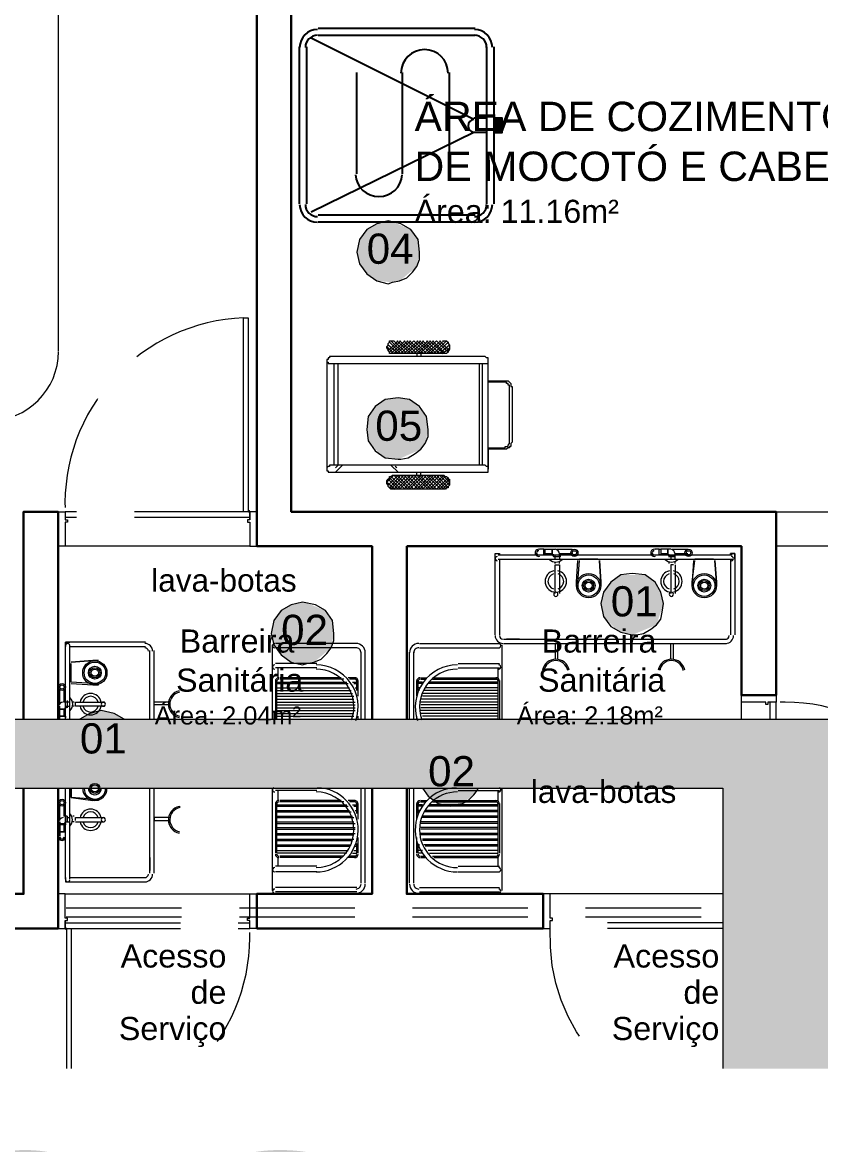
# Model space of a CAD drawing. Header units: metres. Extents: x 147 to 427, y -16 to 162.
# Drawn here: x 333.667 to 337.124, y 98.234 to 103.093 of the extents above; entities that cross this region are included whole.
import ezdxf

# ---------------------------------------------------------------- set-up
doc = ezdxf.new("R2010")
doc.units = ezdxf.units.M
doc.linetypes.add('IMPORT-Dashed _3_', pattern=[0.75, 0.5, -0.25])
doc.layers.add('1053_ARQ_BASE_MATADOURO_dwg', color=7, linetype='Continuous', lineweight=5, true_color=0x767676)
for name, color, linetype, lineweight in [('A-DETL', 7, 'Continuous', 5), ('A-DETL-GENF', 7, 'Continuous', 5), ('A-ESQ-PORTAS', 7, 'Continuous', 20), ('A-PAREDE', 7, 'Continuous', 30), ('A-PISO', 7, 'Continuous', 5), ('A-PROJEÇÃO', 7, 'IMPORT-Dashed _3_', 15), ('A-TEXTO1', 7, 'Continuous', 5), ('A_PROJEÇÃO', 7, 'IMPORT-Dashed _3_', 5), ('G-ANNO-TEXT', 7, 'Continuous', 5), ('PDF_Equip', 7, 'Continuous', 5), ('PDF_EQUIPAMENTOS', 7, 'Continuous', 5), ('PDF_EquipInox', 7, 'Continuous', 5), ('PDF_Text', 7, 'Continuous', 5)]:
    doc.layers.add(name, color=color, linetype=linetype, lineweight=lineweight)
doc.styles.add('Arial', font='arial.ttf', dxfattribs={"height": 0.1})
doc.styles.add('Arial_1', font='arial.ttf', dxfattribs={"height": 0.1308})
doc.styles.add('Arial_11', font='arial.ttf', dxfattribs={"height": 0.078431})
doc.styles.add('Arial_16', font='arial.ttf', dxfattribs={"height": 0.097772})
doc.styles.add('Arial_2', font='arial.ttf', dxfattribs={"height": 0.1275})
doc.styles.add('Arial_3', font='arial.ttf', dxfattribs={"height": 0.1})
doc.styles.add('Century Gothic_B_2', font='GOTHICB.TTF', dxfattribs={"height": 1.5})

# ---------------------------------------------------------------- blocks, each defined once
blk = doc.blocks.new('1053_ARQ_BASE_MATADOURO_dwg_p1-4039614-TÉRREO 1_20 - Dependente 1')
at = {"layer": 'A-ESQ-PORTAS', "color": 253, "true_color": 0xaaaaaa, "flags": 128}
for points in [[(171.8782, 297.3746), (171.8782, 297.3446), (171.9133, 297.3446), (171.8782, 297.3446)], [(171.9133, 297.3446), (171.9133, 297.3346), (171.9233, 297.3346), (171.9233, 297.3446), (172.0282, 297.3446), (172.0282, 297.3746)], [(171.8782, 296.5146), (171.8782, 296.5446), (171.9133, 296.5446), (171.9133, 296.5546), (171.9233, 296.5546), (171.9233, 296.5446), (172.0282, 296.5446), (172.0282, 296.5146)]]:
    blk.add_lwpolyline(points, dxfattribs=at)
blk.add_lwpolyline([(171.0382, 297.3377), (171.8782, 297.3377), (171.8782, 297.3177), (171.0382, 297.3177)], close=True, dxfattribs=at)
at = {"layer": 'A-ESQ-PORTAS', "color": 253, "true_color": 0xaaaaaa}
for start, end in [(0, 180), (180, 0)]:
    blk.add_arc((171.8769, 297.3414), 0.003, start, end, dxfattribs=at)
at = {"layer": 'A-PISO', "color": 253, "true_color": 0xaaaaaa}
blk.add_line((172.0282, 297.3446), (172.0282, 296.5446), dxfattribs=at)
at = {"layer": 'A-PROJEÇÃO', "color": 253, "true_color": 0xaaaaaa}
for p, q in [((171.8782, 297.3446), (171.8782, 296.5446)), ((171.9032, 297.3446), (171.9032, 296.5446))]:
    blk.add_line(p, q, dxfattribs=at)
blk.add_arc((171.8447, 297.351), 0.807, 182.3587, 272.3818, dxfattribs=at)
blk = doc.blocks.new('1053_ARQ_BASE_MATADOURO_dwg_p1-V135-TÉRREO 1_20 - Dependente 1')
at = {"layer": 'A-ESQ-PORTAS', "color": 253, "true_color": 0xaaaaaa}
blk.add_line((171.0382, 297.3377), (171.6409, 297.3377), dxfattribs=at)
at = {"layer": 'A-ESQ-PORTAS', "color": 253, "true_color": 0xaaaaaa, "flags": 128}
for points in [[(171.6409, 297.3177), (171.0382, 297.3177), (171.0382, 297.3377)], [(171.8782, 296.5146), (171.8782, 296.5446), (171.9133, 296.5446), (171.9133, 296.5546), (171.9233, 296.5546), (171.9233, 296.5446), (172.0282, 296.5446), (172.0282, 296.5146)]]:
    blk.add_lwpolyline(points, dxfattribs=at)
at = {"layer": 'A-PISO', "color": 253, "true_color": 0xaaaaaa}
blk.add_line((172.0282, 296.6196), (172.0282, 296.5446), dxfattribs=at)
at = {"layer": 'A-PROJEÇÃO', "color": 253, "true_color": 0xaaaaaa}
for p, q in [((171.8782, 296.6196), (171.8782, 296.5446)), ((171.9032, 296.6196), (171.9032, 296.5446))]:
    blk.add_line(p, q, dxfattribs=at)
blk.add_arc((171.8447, 297.351), 0.807, 182.3587, 272.3818, dxfattribs=at)
blk = doc.blocks.new('1053_ARQ_BASE_MATADOURO_dwg_p1-V136-TÉRREO 1_20 - Dependente 1')
at = {"layer": 'A-ESQ-PORTAS', "color": 253, "true_color": 0xaaaaaa, "flags": 128}
blk.add_lwpolyline([(171.8782, 296.5146), (171.8782, 296.5446), (171.9133, 296.5446), (171.9133, 296.5546), (171.9233, 296.5546), (171.9233, 296.5446), (172.0282, 296.5446), (172.0282, 296.5146)], dxfattribs=at)
at = {"layer": 'A-PISO', "color": 253, "true_color": 0xaaaaaa}
blk.add_line((172.0282, 297.2922), (172.0282, 296.5446), dxfattribs=at)
at = {"layer": 'A-PROJEÇÃO', "color": 253, "true_color": 0xaaaaaa}
for p, q in [((171.8782, 297.2922), (171.8782, 296.5446)), ((171.9032, 297.2922), (171.9032, 296.5446))]:
    blk.add_line(p, q, dxfattribs=at)
blk.add_arc((171.8447, 297.351), 0.807, 184.2344, 272.3818, dxfattribs=at)
blk = doc.blocks.new('1053_ARQ_BASE_MATADOURO_dwg_arq geral tgov-4039641-TÉRREO 1_20 - Dependente 1')
at = {"layer": 'A-PAREDE', "color": 253, "true_color": 0xaaaaaa}
blk.add_line((36.7296, 16.8882), (36.7296, 17.6382), dxfattribs=at)
at = {"layer": 'A-PAREDE', "color": 253, "true_color": 0xaaaaaa, "flags": 128}
for points in [[(36.7296, 17.6382), (38.1796, 17.6382), (38.1796, 16.9932), (38.3296, 16.9932), (38.3296, 17.7882), (36.7296, 17.7882), (36.2296, 17.7882), (36.2296, 21.3882), (36.3296, 21.3882), (36.3296, 21.5382), (36.0796, 21.5382), (36.0796, 17.6382)], [(35.0696, 16.8882), (35.0696, 17.7882), (35.2196, 17.7882), (35.2196, 16.8882)], [(36.5796, 16.8882), (36.5796, 17.6382), (36.0796, 17.6382)], [(34.5046, 16.1332), (35.0696, 16.1332), (35.0696, 16.5909)], [(35.2196, 16.5909), (35.2196, 15.9832), (34.5046, 15.9832)], [(36.0796, 15.9832), (37.3211, 15.9832), (37.3211, 16.1332), (36.7296, 16.1332), (36.7296, 16.5909)], [(36.0796, 15.9832), (36.0796, 16.1332), (36.5796, 16.1332), (36.5796, 16.5909)]]:
    blk.add_lwpolyline(points, dxfattribs=at)
at = {"layer": 'A_PROJEÇÃO', "color": 253, "true_color": 0xaaaaaa}
for p, q in [((38.3296, 17.7882), (39.3296, 17.7882)), ((39.3296, 17.6382), (38.3296, 17.6382)), ((34.5046, 16.0732), (38.0987, 16.0732)), ((34.5046, 16.0332), (38.0987, 16.0332))]:
    blk.add_line(p, q, dxfattribs=at)
at = {"layer": 'A_PROJEÇÃO', "color": 253, "true_color": 0xaaaaaa, "flags": 128}
blk.add_lwpolyline([(38.0987, 15.2832), (28.6296, 15.2832), (28.6296, 16.5909)], dxfattribs=at)
for name, p, rotation in [('1053_ARQ_BASE_MATADOURO_dwg_p1-4039614-TÉRREO 1_20 - Dependente 1', (-261.295, 189.6664), 269.9999999999996), ('1053_ARQ_BASE_MATADOURO_dwg_p1-V135-TÉRREO 1_20 - Dependente 1', (210.2078, 313.5078), 180), ('1053_ARQ_BASE_MATADOURO_dwg_p1-4039614-TÉRREO 1_20 - Dependente 1', (332.5942, -155.895), 89.99999999999962)]:
    blk.add_blockref(name, p, dxfattribs=dict(rotation=rotation))
at = {"extrusion": (0, 0, -1), "zscale": -1, "rotation": 90.00000000000038}
blk.add_blockref('1053_ARQ_BASE_MATADOURO_dwg_p1-V136-TÉRREO 1_20 - Dependente 1', (259.1935, -155.895), dxfattribs=at)
at = {"layer": 'A-TEXTO1', "line_spacing_factor": 0.941778}
for s, insert, char_height, width, attachment_point, style in [('ÁREA DE COZIMENTO', (36.7634, 19.5636), 0.1275, 2.266488, 1, 'Arial_2'), ('DE MOCOTÓ E CABEÇAS', (36.7634, 19.3476), 0.1275, 2.586481, 1, 'Arial_2'), ('Área: 11.16m²', (36.7634, 19.139), 0.1, 1.057761, 1, 'Arial_3'), ('Barreira', (35.7462, 17.2781), 0.1, 0.592542, 1, 'Arial'), ('Barreira', (37.3143, 17.2781), 0.1, 0.592542, 1, 'Arial'), ('Sanitária', (35.7303, 17.1087), 0.1, 0.658652, 1, 'Arial'), ('Sanitária', (37.2984, 17.1087), 0.1, 0.658652, 1, 'Arial'), ('Área: 2.04m²', (35.6379, 16.9451), 0.078431, 0.756639, 1, 'Arial_11'), ('Área: 2.18m²', (37.206, 16.9451), 0.078431, 0.756639, 1, 'Arial_11'), ('Acesso\\Pde\\PServiço', (35.9483, 15.9141), 0.1, 0.557038, 3, 'Arial'), ('Acesso\\Pde\\PServiço', (38.0836, 15.9141), 0.1, 0.557038, 3, 'Arial')]:
    blk.add_mtext(s, dxfattribs=dict(at, insert=insert, char_height=char_height, width=width, attachment_point=attachment_point, style=style))
blk = doc.blocks.new('1053_ARQ_BASE_MATADOURO_dwg_ARQ GALPAO TGOV-4039645-TÉRREO 1_20 - Dependente 1')
at = {"layer": 'PDF_Text', "true_color": 0xe2e2e2}
h = blk.add_hatch(color=254, dxfattribs=at)
h.paths.add_polyline_path([(-5.3725, 8.1591), (-5.2736, 8.2024), (-5.255, 8.2271), (-5.2427, 8.2889), (-5.2489, 8.3446), (-5.2983, 8.4011), (-5.323, 8.4188), (-5.3725, 8.425), (-5.4281, 8.4188), (-5.4714, 8.3879), (-5.5023, 8.3446), (-5.5023, 8.2395), (-5.4541, 8.1838), (-5.4281, 8.1653)])
h.paths.add_polyline_path([(-5.3972, 8.9257), (-5.3601, 8.936), (-5.2921, 8.9937), (-5.2798, 9.0556), (-5.2897, 9.1165), (-5.3169, 9.1545), (-5.3972, 9.1875), (-5.4158, 9.1916), (-5.4652, 9.1792), (-5.5085, 9.1545), (-5.5394, 9.1112), (-5.5518, 9.0556), (-5.5394, 9.0061), (-5.5085, 8.9628), (-5.4652, 8.9319)])
h.paths.add_polyline_path([(-3.3076, 9.9026), (-3.2334, 9.9273), (-3.1778, 10.0077), (-3.1778, 10.0633), (-3.1901, 10.0967), (-3.2148, 10.1313), (-3.2581, 10.1622), (-3.3076, 10.1746), (-3.3632, 10.1622), (-3.4065, 10.1313), (-3.4374, 10.088), (-3.4436, 10.0386), (-3.4374, 9.9829), (-3.4065, 9.9458), (-3.3632, 9.9149)])
h.paths.add_polyline_path([(-5.3107, 10.3662), (-5.2056, 10.4095), (-5.187, 10.4342), (-5.1747, 10.4961), (-5.187, 10.5517), (-5.2118, 10.595), (-5.255, 10.6259), (-5.3601, 10.6259), (-5.4034, 10.595), (-5.4343, 10.5517), (-5.4467, 10.4961), (-5.4343, 10.4466), (-5.3818, 10.391), (-5.3601, 10.3786)])
h.paths.add_polyline_path([(-3.6229, 11.0834), (-3.5734, 11.0958), (-3.4992, 11.1576), (-3.4869, 11.2194), (-3.4931, 11.2689), (-3.524, 11.3121), (-3.5734, 11.3444), (-3.646, 11.3496), (-3.6723, 11.343), (-3.7156, 11.3121), (-3.7465, 11.2689), (-3.7589, 11.2194), (-3.7465, 11.1699), (-3.7156, 11.1267), (-3.646, 11.0892)])
h.paths.add_polyline_path([(-5.0943, 11.0834), (-5.0448, 11.0958), (-4.9954, 11.1328), (-4.9583, 11.2194), (-4.9706, 11.2689), (-5.0016, 11.3121), (-5.0448, 11.343), (-5.0943, 11.3554), (-5.1499, 11.343), (-5.1932, 11.3121), (-5.2179, 11.2689), (-5.2303, 11.2194), (-5.1967, 11.1328), (-5.1932, 11.1267), (-5.1499, 11.0958)])
h = blk.add_hatch(color=254, dxfattribs=at)
h.paths.add_polyline_path([(-5.1314, 6.663), (-5.0943, 6.6692), (-5.0448, 6.7062), (-5.0289, 6.735), (-5.2676, 6.735), (-5.2427, 6.7001), (-5.1994, 6.6692)])
h.paths.add_polyline_path([(-6.7366, 7.0323), (-6.5595, 7.0339), (-6.6028, 7.0586), (-6.6584, 7.071), (-6.7079, 7.0586), (-6.7512, 7.0323)])
h.paths.add_polyline_path([(-5.7682, 7.275), (-5.7311, 7.2853), (-5.6631, 7.343), (-5.6507, 7.4049), (-5.6569, 7.4605), (-5.6878, 7.5038), (-5.7682, 7.5368), (-5.7867, 7.5409), (-5.8362, 7.5285), (-5.8795, 7.5038), (-5.9104, 7.4605), (-5.9227, 7.4049), (-5.9104, 7.3554), (-5.8795, 7.3121), (-5.8362, 7.2812)])
h.paths.add_polyline_path([(-4.3586, 7.3987), (-4.2535, 7.442), (-4.2226, 7.5347), (-4.2349, 7.5842), (-4.2597, 7.6274), (-4.303, 7.6583), (-4.4081, 7.6583), (-4.4513, 7.6274), (-4.4822, 7.5842), (-4.4946, 7.5347), (-4.4822, 7.479), (-4.4297, 7.4234), (-4.4081, 7.411)])
at = {"layer": 'PDF_Equip', "color": 253, "lineweight": 9, "true_color": 0xaaaaaa}
for p, q in [((-5.4158, 8.629), (-5.3725, 8.6723)), ((-5.3725, 8.6166), (-5.4158, 8.6537)), ((-5.4096, 8.6228), (-5.3601, 8.6723)), ((-5.4034, 8.6166), (-5.3416, 8.6723)), ((-5.3787, 8.6166), (-5.3169, 8.6723)), ((-5.2303, 8.6166), (-5.2921, 8.6723)), ((-5.2921, 8.6166), (-5.2303, 8.6723)), ((-5.2798, 8.6166), (-5.2179, 8.6723)), ((-5.1747, 8.6166), (-5.2365, 8.6723)), ((-5.2365, 8.6166), (-5.1747, 8.6723)), ((-5.1685, 8.6166), (-5.2241, 8.6723)), ((-5.1499, 8.629), (-5.1932, 8.6723)), ((-5.1809, 8.6166), (-5.1499, 8.6413)), ((-5.6816, 8.5919), (-5.6816, 8.1158)), ((-5.6507, 8.5733), (-5.6507, 8.1344)), ((-5.0201, 8.1344), (-5.0201, 8.5733)), ((-5.0077, 8.1344), (-5.0077, 8.5733)), ((-5.3787, 8.122), (-5.3849, 8.1282)), ((-5.3725, 8.0911), (-5.4158, 8.0478)), ((-5.4158, 8.0726), (-5.3725, 8.0293)), ((-5.4096, 8.0787), (-5.3601, 8.0293)), ((-5.4034, 8.0849), (-5.3416, 8.0293)), ((-5.3787, 8.0911), (-5.3169, 8.0293)), ((-5.2303, 8.0911), (-5.2921, 8.0293)), ((-5.2921, 8.0911), (-5.2303, 8.0293)), ((-5.2798, 8.0911), (-5.2179, 8.0293)), ((-5.1747, 8.0911), (-5.2365, 8.0293)), ((-5.2365, 8.0911), (-5.1747, 8.0293)), ((-5.1685, 8.0849), (-5.2241, 8.0293)), ((-5.1499, 8.0726), (-5.1932, 8.0293)), ((-5.4158, 8.0416), (-5.4034, 8.0355)), ((-5.1561, 8.0416), (-5.1623, 8.0355))]:
    blk.add_line(p, q, dxfattribs=at)
at = {"layer": 'PDF_Equip', "color": 253, "lineweight": 9, "true_color": 0xaaaaaa, "flags": 128}
for points in [[(-5.1809, 8.6723), (-5.1747, 8.6723), (-5.1685, 8.6723), (-5.1623, 8.6723), (-5.1561, 8.6661), (-5.1561, 8.6599), (-5.1499, 8.6537), (-5.1499, 8.6475), (-5.1499, 8.6413), (-5.1499, 8.6352), (-5.1561, 8.629), (-5.1561, 8.6228), (-5.1623, 8.6166), (-5.1685, 8.6166), (-5.1747, 8.6166), (-5.1809, 8.6166), (-5.3911, 8.6166), (-5.3972, 8.6166), (-5.4034, 8.6166), (-5.4096, 8.6166), (-5.4096, 8.6228), (-5.4158, 8.629), (-5.4158, 8.6352), (-5.422, 8.6413), (-5.422, 8.6475), (-5.4158, 8.6537), (-5.4158, 8.6599), (-5.4096, 8.6661), (-5.4096, 8.6723), (-5.4034, 8.6723), (-5.3972, 8.6723), (-5.3911, 8.6723), (-5.3354, 8.6166), (-5.2736, 8.6723)], [(-5.3292, 8.6723), (-5.3911, 8.6166), (-5.422, 8.6475)], [(-5.187, 8.6723), (-5.2489, 8.6166), (-5.3045, 8.6723), (-5.3601, 8.6166), (-5.4096, 8.6661)], [(-5.286, 8.6723), (-5.3478, 8.6166), (-5.4034, 8.6723)], [(-5.2612, 8.6723), (-5.3169, 8.6166), (-5.3787, 8.6723)], [(-5.2427, 8.6723), (-5.3045, 8.6166), (-5.3663, 8.6723)], [(-5.3478, 8.6723), (-5.2921, 8.6166), (-5.2921, 8.6042)], [(-5.3354, 8.6723), (-5.2736, 8.6166), (-5.2736, 8.6042)], [(-5.1561, 8.6228), (-5.2056, 8.6723), (-5.2612, 8.6166), (-5.323, 8.6723)], [(-5.1623, 8.6723), (-5.2179, 8.6166), (-5.2798, 8.6723)], [(-5.1561, 8.6661), (-5.2056, 8.6166), (-5.2674, 8.6723)], [(-5.1499, 8.6537), (-5.1932, 8.6166), (-5.2489, 8.6723)], [(-5.6445, 8.122), (-5.6322, 8.1344), (-5.6322, 8.5733)], [(-4.983, 8.4991), (-4.9088, 8.4991), (-4.9026, 8.4991), (-4.8965, 8.4991), (-4.8903, 8.493), (-4.8841, 8.4868), (-4.8841, 8.4806), (-4.8841, 8.4744), (-4.8779, 8.4744), (-4.8779, 8.2333), (-4.8841, 8.2271), (-4.8841, 8.2209), (-4.8841, 8.2148), (-4.8903, 8.2148), (-4.8903, 8.2086), (-4.8965, 8.2086), (-4.9026, 8.2024), (-4.9088, 8.2024), (-4.983, 8.2024), (-4.983, 8.1158), (-4.983, 8.5857)], [(-4.983, 8.2086), (-4.9088, 8.2086), (-4.9088, 8.2148), (-4.9026, 8.2148), (-4.8965, 8.2148), (-4.8965, 8.2209), (-4.8903, 8.2271), (-4.8903, 8.2333), (-4.8903, 8.4744), (-4.8903, 8.4806), (-4.8965, 8.4806), (-4.8965, 8.4868), (-4.9026, 8.4868), (-4.9026, 8.493), (-4.9088, 8.493), (-4.983, 8.493)], [(-5.3725, 8.1035), (-5.4034, 8.1344), (-5.6136, 8.1344), (-5.6445, 8.1035)], [(-5.2736, 8.0293), (-5.3354, 8.0911), (-5.3911, 8.0293), (-5.3972, 8.0293), (-5.4034, 8.0293), (-5.4096, 8.0355), (-5.4158, 8.0416), (-5.4158, 8.0478), (-5.422, 8.054), (-5.422, 8.0602), (-5.422, 8.0664), (-5.4158, 8.0726), (-5.4096, 8.0787), (-5.4096, 8.0849), (-5.4034, 8.0849), (-5.3972, 8.0911), (-5.3911, 8.0911), (-5.1809, 8.0911), (-5.1747, 8.0911), (-5.1685, 8.0849), (-5.1623, 8.0849), (-5.1561, 8.0787), (-5.1561, 8.0726), (-5.1499, 8.0726), (-5.1499, 8.0664), (-5.1499, 8.0602), (-5.1499, 8.054), (-5.1499, 8.0478), (-5.1561, 8.0416), (-5.1561, 8.0355), (-5.1623, 8.0355), (-5.1685, 8.0293), (-5.1747, 8.0293), (-5.1809, 8.0293), (-5.3911, 8.0293)], [(-5.3292, 8.0293), (-5.3911, 8.0911), (-5.422, 8.0602), (-5.3849, 8.0293)], [(-5.187, 8.0293), (-5.2489, 8.0911), (-5.3045, 8.0293), (-5.3601, 8.0911), (-5.4096, 8.0355)], [(-5.286, 8.0293), (-5.3478, 8.0911), (-5.4034, 8.0293)], [(-5.2612, 8.0293), (-5.3169, 8.0911), (-5.3787, 8.0293)], [(-5.2427, 8.0293), (-5.3045, 8.0911), (-5.3663, 8.0293)], [(-5.3478, 8.0293), (-5.2921, 8.0911), (-5.2921, 8.1035)], [(-5.3354, 8.0293), (-5.2736, 8.0911), (-5.2736, 8.1035)], [(-5.1561, 8.0787), (-5.2056, 8.0293), (-5.2612, 8.0911), (-5.323, 8.0293)], [(-5.1623, 8.0293), (-5.2179, 8.0911), (-5.2798, 8.0293)], [(-5.1561, 8.0355), (-5.2056, 8.0911), (-5.2674, 8.0293)], [(-5.1499, 8.0478), (-5.1932, 8.0911), (-5.2489, 8.0293)], [(-5.1809, 8.0911), (-5.1499, 8.0602), (-5.1809, 8.0293)]]:
    blk.add_lwpolyline(points, dxfattribs=at)
for points in [[(-4.9954, 8.6042), (-5.6631, 8.6042), (-5.6693, 8.6042), (-5.6693, 8.5981), (-5.6754, 8.5981), (-5.6754, 8.5919), (-5.6816, 8.5919), (-5.6816, 8.5857), (-5.6816, 8.5795), (-5.6754, 8.5795), (-5.6754, 8.5733), (-5.6693, 8.5733), (-5.6631, 8.5733), (-4.9954, 8.5733), (-4.9892, 8.5733), (-4.983, 8.5733), (-4.983, 8.5795), (-4.983, 8.5857), (-4.983, 8.5919), (-4.983, 8.5981), (-4.9892, 8.5981)], [(-4.9954, 8.1344), (-5.6631, 8.1344), (-5.6693, 8.1344), (-5.6693, 8.1282), (-5.6754, 8.1282), (-5.6816, 8.122), (-5.6816, 8.1158), (-5.6816, 8.1097), (-5.6754, 8.1097), (-5.6754, 8.1035), (-5.6693, 8.1035), (-5.6631, 8.1035), (-4.9954, 8.1035), (-4.9892, 8.1035), (-4.983, 8.1035), (-4.983, 8.1097), (-4.983, 8.1158), (-4.983, 8.122), (-4.983, 8.1282), (-4.9892, 8.1282)]]:
    blk.add_lwpolyline(points, close=True, dxfattribs=at)
at = {"layer": 'PDF_EQUIPAMENTOS', "color": 253, "true_color": 0xaaaaaa}
blk.add_line((-6.8439, 8.629), (-6.8439, 13.6429), dxfattribs=at)
at = {"layer": 'PDF_EQUIPAMENTOS', "color": 253, "lineweight": 25, "true_color": 0xaaaaaa}
for p, q in [((-5.7187, 10.0262), (-5.0387, 10.0262)), ((-5.0448, 9.6305), (-5.7496, 9.9829)), ((-5.7187, 9.9953), (-5.0387, 9.9953)), ((-5.7991, 9.2658), (-5.7991, 9.9458)), ((-5.7682, 9.2658), (-5.7682, 9.9458)), ((-4.9892, 9.9458), (-4.9892, 9.2658)), ((-4.9583, 9.9458), (-4.9583, 9.2658)), ((-5.5518, 9.3956), (-5.5518, 9.8345)), ((-5.354, 9.3956), (-5.354, 9.8345)), ((-5.1499, 9.3956), (-5.1499, 9.8345)), ((-4.9892, 9.6367), (-5.0448, 9.6367)), ((-4.9521, 9.5749), (-4.9521, 9.6367)), ((-4.9397, 9.5749), (-4.9397, 9.6367)), ((-4.9336, 9.5749), (-4.9336, 9.6367)), ((-4.9274, 9.5749), (-4.9274, 9.6367)), ((-5.0387, 9.2163), (-5.7187, 9.2163)), ((-5.0387, 9.1854), (-5.7187, 9.1854))]:
    blk.add_line(p, q, dxfattribs=at)
at = {"layer": 'PDF_EQUIPAMENTOS', "color": 253, "lineweight": 25, "true_color": 0xaaaaaa, "flags": 128}
for points in [[(-4.9583, 9.5749), (-4.9212, 9.5749), (-4.9212, 9.6367), (-4.9583, 9.6367)], [(-4.9892, 9.5749), (-5.0448, 9.5749), (-5.7496, 9.2287)]]:
    blk.add_lwpolyline(points, dxfattribs=at)
blk.add_lwpolyline([(-4.9459, 9.6367), (-4.9459, 9.5749)], close=True, dxfattribs=at)
at = {"layer": 'PDF_EQUIPAMENTOS', "color": 253, "lineweight": 25, "true_color": 0xaaaaaa}
for centre, radius, start, end in [((-5.7218, 9.9427), 0.0773, 90, 180), ((-5.0417, 9.9427), 0.0773, 360, 90), ((-5.7218, 9.9427), 0.0526, 90, 180), ((-5.0417, 9.9427), 0.0526, 0, 90), ((-5.2581, 9.8315), 0.102, 360, 180), ((-5.0412, 9.6028), 0.028, 97.4088, 260.5449), ((-5.456, 9.3987), 0.102, 184.4, 355.6), ((-5.7218, 9.2627), 0.0773, 180, 270), ((-5.7218, 9.2627), 0.0526, 180, 270), ((-5.0417, 9.2627), 0.0526, 270, 360), ((-5.0417, 9.2627), 0.0773, 270, 0)]:
    blk.add_arc(centre, radius, start, end, dxfattribs=at)
at = {"layer": 'PDF_EQUIPAMENTOS', "color": 253, "true_color": 0xaaaaaa}
blk.add_arc((-7.1438, 8.6259), 0.2998, 270, 360, dxfattribs=at)
at = {"layer": 'PDF_EquipInox', "color": 253, "true_color": 0xaaaaaa}
for p, q in [((-4.9397, 7.7449), (-3.9258, 7.7449)), ((-4.9397, 7.7263), (-3.9258, 7.7263)), ((-4.9336, 7.7263), (-4.9336, 7.3987)), ((-4.7357, 7.7511), (-4.7048, 7.7511)), ((-4.711, 7.7263), (-4.6553, 7.7263)), ((-4.6986, 7.7449), (-4.7048, 7.7449)), ((-4.6924, 7.7387), (-4.6924, 7.7449)), ((-4.6863, 7.7696), (-4.6183, 7.7696)), ((-4.6677, 7.7387), (-4.6739, 7.7387)), ((-4.2597, 7.7449), (-4.2411, 7.7449)), ((-4.2349, 7.7511), (-4.204, 7.7511)), ((-4.1917, 7.7387), (-4.1917, 7.7263)), ((-4.1855, 7.7696), (-4.1175, 7.7696)), ((-4.0062, 7.7263), (-4.0866, 7.7263)), ((-3.932, 7.7263), (-3.932, 7.3987)), ((-4.6924, 7.7078), (-4.6924, 7.714)), ((-4.6739, 7.7078), (-4.6739, 7.714)), ((-4.5997, 7.6274), (-4.5935, 7.7202)), ((-4.5935, 7.6274), (-4.5873, 7.7202)), ((-4.1978, 7.7078), (-4.1978, 7.714)), ((-4.1731, 7.7078), (-4.1731, 7.714)), ((-4.1731, 7.7016), (-4.1731, 7.578)), ((-6.813, 7.0323), (-6.813, 7.3554)), ((-6.7945, 7.0323), (-6.7945, 7.3554)), ((-6.7945, 7.3492), (-6.4668, 7.3492)), ((-5.9166, 7.0323), (-5.9166, 7.3554)), ((-5.5518, 7.3616), (-5.9042, 7.3616)), ((-5.5518, 7.343), (-5.9042, 7.343)), ((-5.2798, 7.3616), (-4.9336, 7.3616)), ((-5.2798, 7.343), (-4.9336, 7.343)), ((-4.9212, 7.0323), (-4.9212, 7.3554)), ((-4.915, 7.3801), (-3.9506, 7.3801)), ((-4.915, 7.3616), (-3.9506, 7.3616)), ((-4.847, 7.3801), (-4.9026, 7.3801)), ((-4.1917, 7.2936), (-4.1917, 7.3616)), ((-4.1793, 7.2936), (-4.1793, 7.3616)), ((-4.0186, 7.3801), (-3.9629, 7.3801)), ((-6.4482, 7.0323), (-6.4482, 7.3307)), ((-6.4482, 7.2627), (-6.4482, 7.3183)), ((-6.4297, 7.0323), (-6.4297, 7.3307)), ((-5.5332, 7.0323), (-5.5332, 7.3245)), ((-5.5147, 7.0323), (-5.5147, 7.3245)), ((-5.323, 7.0323), (-5.323, 7.3245)), ((-5.3045, 7.0323), (-5.3045, 7.3245)), ((-6.7945, 7.2688), (-6.7883, 7.2688)), ((-5.9166, 7.0323), (-5.9166, 7.2627)), ((-5.7249, 7.275), (-5.9042, 7.275)), ((-5.7249, 7.2565), (-5.9042, 7.2565)), ((-5.8918, 7.2132), (-5.8918, 7.2565)), ((-5.1128, 7.275), (-4.9336, 7.275)), ((-5.1128, 7.2565), (-4.9336, 7.2565)), ((-4.9397, 7.2132), (-4.9397, 7.2565)), ((-4.9212, 7.0323), (-4.9212, 7.2627)), ((-4.2411, 7.2503), (-4.2349, 7.2503)), ((-6.7945, 7.207), (-6.7883, 7.207)), ((-5.9042, 7.2008), (-5.9042, 7.0323)), ((-5.898, 7.0323), (-5.898, 7.2008)), ((-5.898, 7.1947), (-5.5951, 7.1947)), ((-5.6198, 7.2132), (-5.8856, 7.2132)), ((-5.6074, 7.207), (-5.8856, 7.207)), ((-5.558, 7.2132), (-5.5889, 7.2132)), ((-5.558, 7.207), (-5.5827, 7.207)), ((-5.5703, 7.1947), (-5.5518, 7.1947)), ((-5.5518, 7.1576), (-5.5518, 7.2008)), ((-5.5456, 7.1328), (-5.5456, 7.2008)), ((-5.2921, 7.1328), (-5.2921, 7.2008)), ((-5.2674, 7.1947), (-5.286, 7.1947)), ((-5.2736, 7.2132), (-5.2489, 7.2132)), ((-5.2736, 7.207), (-5.255, 7.207)), ((-4.9397, 7.1947), (-5.2365, 7.1947)), ((-5.2241, 7.207), (-4.9459, 7.207)), ((-5.2179, 7.2132), (-4.9459, 7.2132)), ((-4.9397, 7.0323), (-4.9397, 7.2008)), ((-4.9336, 7.2008), (-4.9336, 7.0323)), ((-6.8377, 7.0957), (-6.8377, 7.1637)), ((-6.6955, 7.1823), (-6.6955, 7.1885)), ((-5.898, 7.1885), (-5.5889, 7.1885)), ((-5.898, 7.1699), (-5.5827, 7.1699)), ((-5.898, 7.1576), (-5.5765, 7.1576)), ((-5.898, 7.1452), (-5.5703, 7.1452)), ((-5.5642, 7.1885), (-5.5518, 7.1885)), ((-5.558, 7.1699), (-5.5518, 7.1699)), ((-5.2674, 7.1885), (-5.286, 7.1885)), ((-5.2798, 7.1699), (-5.286, 7.1699)), ((-4.9397, 7.1452), (-5.2674, 7.1452)), ((-4.9397, 7.1576), (-5.2612, 7.1576)), ((-4.9397, 7.1699), (-5.255, 7.1699)), ((-4.9397, 7.1885), (-5.2427, 7.1885)), ((-6.8068, 7.1081), (-6.8068, 7.0896)), ((-6.7759, 7.1081), (-6.7821, 7.1081)), ((-6.3617, 7.1081), (-6.4297, 7.1081)), ((-6.3617, 7.0957), (-6.4297, 7.0957)), ((-5.898, 7.1328), (-5.5642, 7.1328)), ((-5.898, 7.1205), (-5.5642, 7.1205)), ((-5.898, 7.1081), (-5.558, 7.1081)), ((-5.898, 7.0957), (-5.558, 7.0957)), ((-4.9397, 7.1205), (-5.2736, 7.1205)), ((-4.9397, 7.1081), (-5.2736, 7.1081)), ((-4.9397, 7.0957), (-5.2736, 7.0957)), ((-4.9397, 7.1328), (-5.2674, 7.1328)), ((-6.8192, 7.0463), (-6.8192, 7.0772)), ((-6.7759, 7.0896), (-6.7821, 7.0896)), ((-5.898, 7.0834), (-5.558, 7.0834)), ((-5.898, 7.071), (-5.558, 7.071)), ((-5.898, 7.0586), (-5.5642, 7.0586)), ((-5.898, 7.0463), (-5.5642, 7.0463)), ((-5.5456, 7.0323), (-5.5456, 7.0463)), ((-5.2921, 7.0323), (-5.2921, 7.0463)), ((-4.9397, 7.0834), (-5.2736, 7.0834)), ((-4.9397, 7.071), (-5.2736, 7.071)), ((-4.9397, 7.0586), (-5.2736, 7.0586)), ((-4.9397, 7.0463), (-5.2674, 7.0463)), ((-5.898, 7.0339), (-5.5703, 7.0339)), ((-4.9397, 7.0339), (-5.2674, 7.0339)), ((-6.813, 6.3415), (-6.813, 6.735)), ((-6.7945, 6.735), (-6.7945, 6.6939)), ((-6.7945, 6.3415), (-6.7945, 6.735)), ((-6.7945, 6.7062), (-6.7883, 6.7062)), ((-6.4482, 6.3662), (-6.4482, 6.735)), ((-6.4297, 6.3662), (-6.4297, 6.735)), ((-5.9166, 6.292), (-5.9166, 6.735)), ((-5.9166, 6.3848), (-5.9166, 6.731)), ((-5.7249, 6.7248), (-5.9042, 6.7248)), ((-5.8918, 6.6815), (-5.8918, 6.7248)), ((-5.5332, 6.3229), (-5.5332, 6.735)), ((-5.5147, 6.3229), (-5.5147, 6.735)), ((-5.323, 6.3229), (-5.323, 6.735)), ((-5.3045, 6.3229), (-5.3045, 6.735)), ((-5.1128, 6.7248), (-4.9336, 6.7248)), ((-4.9397, 6.6815), (-4.9397, 6.7248)), ((-4.9212, 6.292), (-4.9212, 6.735)), ((-4.9212, 6.3848), (-4.9212, 6.731)), ((-6.8377, 6.595), (-6.8377, 6.663)), ((-6.6955, 6.6877), (-6.7883, 6.6939)), ((-5.9042, 6.6692), (-5.9042, 6.4528)), ((-5.898, 6.663), (-5.5951, 6.663)), ((-5.6198, 6.6815), (-5.8856, 6.6815)), ((-5.6074, 6.6753), (-5.8856, 6.6753)), ((-5.558, 6.6815), (-5.5889, 6.6815)), ((-5.558, 6.6753), (-5.5827, 6.6753)), ((-5.5703, 6.663), (-5.5518, 6.663)), ((-5.5518, 6.6259), (-5.5518, 6.6692)), ((-5.5456, 6.6011), (-5.5456, 6.6692)), ((-5.2921, 6.6011), (-5.2921, 6.6692)), ((-5.286, 6.6259), (-5.286, 6.6692)), ((-5.2674, 6.663), (-5.286, 6.663)), ((-5.2736, 6.6815), (-5.2489, 6.6815)), ((-5.2736, 6.6753), (-5.255, 6.6753)), ((-4.9397, 6.663), (-5.2365, 6.663)), ((-5.2241, 6.6753), (-4.9459, 6.6753)), ((-5.2179, 6.6815), (-4.9459, 6.6815)), ((-4.9336, 6.6692), (-4.9336, 6.4528)), ((-6.7945, 6.5702), (-6.7945, 6.6259)), ((-6.7759, 6.6135), (-6.7821, 6.6135)), ((-6.3184, 6.6506), (-6.3184, 6.6568)), ((-5.898, 6.6568), (-5.5889, 6.6568)), ((-5.898, 6.6382), (-5.5827, 6.6382)), ((-5.898, 6.6321), (-5.5765, 6.6321)), ((-5.898, 6.6135), (-5.5703, 6.6135)), ((-5.5642, 6.6568), (-5.5518, 6.6568)), ((-5.558, 6.6382), (-5.5518, 6.6382)), ((-5.2674, 6.6568), (-5.286, 6.6568)), ((-5.2798, 6.6382), (-5.286, 6.6382)), ((-5.2798, 6.6321), (-5.286, 6.6321)), ((-4.9397, 6.6135), (-5.2674, 6.6135)), ((-4.9397, 6.6321), (-5.2612, 6.6321)), ((-4.9397, 6.6382), (-5.255, 6.6382)), ((-4.9397, 6.6568), (-5.2427, 6.6568)), ((-6.8377, 6.5826), (-6.8377, 6.5764)), ((-6.8192, 6.5455), (-6.8192, 6.5764)), ((-6.8068, 6.6073), (-6.7945, 6.6073)), ((-6.7759, 6.5888), (-6.7821, 6.5888)), ((-6.7697, 6.5888), (-6.6461, 6.5888)), ((-5.898, 6.6073), (-5.5642, 6.6073)), ((-5.898, 6.5888), (-5.5642, 6.5888)), ((-5.898, 6.5826), (-5.558, 6.5826)), ((-5.898, 6.5641), (-5.558, 6.5641)), ((-4.9397, 6.5888), (-5.2736, 6.5888)), ((-4.9397, 6.5826), (-5.2736, 6.5826)), ((-4.9397, 6.5641), (-5.2736, 6.5641)), ((-4.9397, 6.6073), (-5.2674, 6.6073)), ((-5.898, 6.5579), (-5.558, 6.5579)), ((-5.898, 6.5393), (-5.558, 6.5393)), ((-5.898, 6.5331), (-5.5642, 6.5331)), ((-5.898, 6.5146), (-5.5642, 6.5146)), ((-5.5456, 6.4528), (-5.5456, 6.5208)), ((-5.2921, 6.4528), (-5.2921, 6.5208)), ((-4.9397, 6.5579), (-5.2736, 6.5579)), ((-4.9397, 6.5393), (-5.2736, 6.5393)), ((-4.9397, 6.5331), (-5.2736, 6.5331)), ((-4.9397, 6.5146), (-5.2674, 6.5146)), ((-5.898, 6.5084), (-5.5703, 6.5084)), ((-5.898, 6.4899), (-5.5765, 6.4899)), ((-5.898, 6.4837), (-5.5827, 6.4837)), ((-5.898, 6.4651), (-5.5889, 6.4651)), ((-5.5642, 6.4651), (-5.5518, 6.4651)), ((-5.558, 6.4837), (-5.5518, 6.4837)), ((-5.2798, 6.4899), (-5.286, 6.4899)), ((-5.2798, 6.4837), (-5.286, 6.4837)), ((-5.2674, 6.4651), (-5.286, 6.4651)), ((-4.9397, 6.5084), (-5.2674, 6.5084)), ((-4.9397, 6.4899), (-5.2612, 6.4899)), ((-4.9397, 6.4837), (-5.255, 6.4837)), ((-4.9397, 6.4651), (-5.2427, 6.4651)), ((-6.4482, 6.4342), (-6.4482, 6.3786)), ((-5.8918, 6.3971), (-5.8918, 6.4342)), ((-5.6074, 6.4404), (-5.8856, 6.4404)), ((-5.6198, 6.4342), (-5.8856, 6.4342)), ((-5.558, 6.4342), (-5.5889, 6.4342)), ((-5.558, 6.4404), (-5.5827, 6.4404)), ((-5.2736, 6.4404), (-5.255, 6.4404)), ((-5.2736, 6.4342), (-5.2489, 6.4342)), ((-5.2241, 6.4404), (-4.9459, 6.4404)), ((-5.2179, 6.4342), (-4.9459, 6.4342)), ((-4.9397, 6.3971), (-4.9397, 6.4342)), ((-5.7249, 6.3971), (-5.9042, 6.3971)), ((-5.7249, 6.3724), (-5.9042, 6.3724)), ((-5.1128, 6.3971), (-4.9336, 6.3971)), ((-5.1128, 6.3724), (-4.9336, 6.3724)), ((-6.7945, 6.3477), (-6.4668, 6.3477)), ((-5.5518, 6.3044), (-5.9042, 6.3044)), ((-5.5518, 6.2858), (-5.9042, 6.2858)), ((-5.2798, 6.3044), (-4.9336, 6.3044)), ((-5.2798, 6.2858), (-4.9336, 6.2858))]:
    blk.add_line(p, q, dxfattribs=at)
at = {"layer": 'PDF_EquipInox', "color": 253, "true_color": 0xaaaaaa, "flags": 128}
for points in [[(-4.9521, 7.3987), (-4.9521, 7.7511), (-4.9336, 7.7511), (-4.9336, 7.7449)], [(-4.7604, 7.7449), (-4.7419, 7.7449), (-4.7357, 7.7449), (-4.7357, 7.7696), (-4.7048, 7.7696), (-4.7048, 7.7449), (-4.7048, 7.7696), (-4.6924, 7.7696)], [(-4.7419, 7.7696), (-4.7481, 7.7696), (-4.7604, 7.7696)], [(-4.7419, 7.7449), (-4.7419, 7.7696), (-4.7357, 7.7696)], [(-4.6986, 7.7387), (-4.6924, 7.7387), (-4.6739, 7.7387), (-4.6739, 7.7511), (-4.6183, 7.7511)], [(-4.6924, 7.7263), (-4.6924, 7.7387), (-4.6739, 7.7387), (-4.6739, 7.7263)], [(-4.2411, 7.7696), (-4.2473, 7.7696), (-4.2597, 7.7696)], [(-4.1917, 7.7696), (-4.204, 7.7696), (-4.2349, 7.7696), (-4.2349, 7.7449), (-4.2411, 7.7449), (-4.2411, 7.7696), (-4.2349, 7.7696)], [(-4.1978, 7.7387), (-4.1731, 7.7387), (-4.1978, 7.7387), (-4.1978, 7.7449), (-4.204, 7.7449), (-4.204, 7.7696), (-4.204, 7.7449)], [(-4.1731, 7.7263), (-4.1731, 7.7387), (-4.1731, 7.7511), (-4.1175, 7.7511)], [(-3.9135, 7.7263), (-3.9135, 7.7511), (-3.932, 7.7511), (-3.932, 7.7449), (-3.932, 7.7511), (-3.9135, 7.7511), (-3.9135, 7.3987)], [(-4.6924, 7.578), (-4.6924, 7.7016), (-4.6739, 7.7016), (-4.6739, 7.578)], [(-4.1793, 7.7016), (-4.1917, 7.7016), (-4.1917, 7.578)], [(-4.0927, 7.7202), (-4.0989, 7.6274), (-4.0866, 7.7202)], [(-6.4668, 7.3678), (-6.813, 7.3678), (-6.813, 7.3492), (-6.813, 7.3678), (-6.7945, 7.3678)], [(-4.6801, 7.2936), (-4.6801, 7.3616), (-4.6924, 7.3616), (-4.6924, 7.2936)], [(-6.7883, 7.1885), (-6.6955, 7.1823), (-6.6708, 7.1823), (-6.6708, 7.1885), (-6.6955, 7.1885), (-6.7883, 7.1947), (-6.7883, 7.275)], [(-5.2798, 7.1576), (-5.286, 7.1576), (-5.286, 7.2008)], [(-6.7945, 7.1081), (-6.8068, 7.1081), (-6.8192, 7.1081), (-6.8192, 7.1637)], [(-6.8068, 7.1143), (-6.8068, 7.1081), (-6.8068, 7.0896), (-6.8068, 7.0834)], [(-6.6461, 7.0896), (-6.7697, 7.0896), (-6.7697, 7.1081), (-6.6461, 7.1081)], [(-6.8377, 7.0339), (-6.8377, 7.0463), (-6.8377, 7.0772), (-6.8377, 7.0896)], [(-6.813, 7.0772), (-6.8377, 7.0772), (-6.813, 7.0772), (-6.813, 7.0834)], [(-6.813, 7.0463), (-6.8377, 7.0463), (-6.813, 7.0463), (-6.813, 7.0401)], [(-6.813, 7.0896), (-6.8068, 7.0896), (-6.7945, 7.0896)], [(-6.7883, 6.735), (-6.7883, 6.6939), (-6.6955, 6.6815)], [(-6.8068, 6.6135), (-6.8192, 6.6135), (-6.8192, 6.663)], [(-5.5951, 6.4528), (-5.898, 6.4528), (-5.898, 6.6692)], [(-5.2365, 6.4528), (-4.9397, 6.4528), (-4.9397, 6.6692)], [(-6.813, 6.5888), (-6.8068, 6.5888), (-6.8068, 6.6135), (-6.8068, 6.5888), (-6.7945, 6.5888)], [(-6.8377, 6.5888), (-6.8377, 6.5826), (-6.813, 6.5826), (-6.813, 6.5764), (-6.8377, 6.5764), (-6.8377, 6.5455), (-6.813, 6.5455), (-6.8377, 6.5455), (-6.8377, 6.5331), (-6.8377, 6.527)], [(-6.7697, 6.595), (-6.7697, 6.6073), (-6.6461, 6.6073)], [(-6.3617, 6.6073), (-6.4297, 6.6073), (-6.4297, 6.595), (-6.3617, 6.595)], [(-6.813, 6.527), (-6.813, 6.5393), (-6.813, 6.5455)], [(-5.5703, 6.4528), (-5.5518, 6.4528), (-5.5518, 6.496)], [(-5.2674, 6.4528), (-5.286, 6.4528), (-5.286, 6.496)], [(-6.813, 6.3477), (-6.813, 6.3291), (-6.4668, 6.3291)]]:
    blk.add_lwpolyline(points, dxfattribs=at)
for points in [[(-4.5873, 7.7263), (-4.507, 7.7263)], [(-4.5008, 7.7202), (-4.4946, 7.6274)], [(-4, 7.7202), (-3.9938, 7.6274)], [(-4.5935, 7.6089), (-4.5997, 7.6089), (-4.5997, 7.6274), (-4.5935, 7.6274)], [(-4.4946, 7.6089), (-4.4946, 7.6274)], [(-4.0989, 7.6089), (-4.0989, 7.6274)], [(-3.9938, 7.6089), (-3.9938, 7.6274)], [(-6.7883, 7.2812), (-6.6955, 7.2874)], [(-6.6708, 7.2874), (-6.6955, 7.2874)], [(-6.6708, 6.6877), (-6.6708, 6.6815), (-6.6955, 6.6815), (-6.6955, 6.6877)]]:
    blk.add_lwpolyline(points, close=True, dxfattribs=at)
at = {"layer": 'PDF_EquipInox', "color": 253, "true_color": 0xaaaaaa}
for centre, radius in [((-4.609, 7.7542), 0.0155), ((-4.609, 7.7542), 0.00927), ((-4.609, 7.7542), 0.00927), ((-4.609, 7.7542), 0.00927), ((-4.1144, 7.7542), 0.0155), ((-4.1144, 7.7542), 0.00927), ((-4.1144, 7.7542), 0.00927), ((-4.1144, 7.7542), 0.00927), ((-4.5472, 7.612), 0.0526), ((-4.5472, 7.612), 0.0464), ((-4.5472, 7.612), 0.0278), ((-4.5472, 7.612), 0.0216), ((-4.0464, 7.612), 0.0526), ((-4.0464, 7.612), 0.0464), ((-4.0464, 7.612), 0.0278), ((-4.0464, 7.612), 0.0216), ((-4.5472, 7.612), 0.0155), ((-4.0464, 7.612), 0.0155), ((-6.6863, 7.2348), 0.0526), ((-6.6863, 7.2348), 0.0464), ((-6.6863, 7.2348), 0.0278), ((-6.6863, 7.2348), 0.0216), ((-6.6863, 7.2348), 0.0155), ((-6.8285, 7.173), 0.0155), ((-6.8285, 7.173), 0.00927), ((-6.8285, 7.173), 0.00927), ((-6.8285, 7.173), 0.00927), ((-6.6863, 6.7341), 0.0216), ((-6.6863, 6.7341), 0.0155), ((-6.8285, 6.6722), 0.0155), ((-6.8285, 6.6722), 0.00927), ((-6.8285, 6.6722), 0.00927), ((-6.8285, 6.6722), 0.00927)]:
    blk.add_circle(centre, radius, dxfattribs=at)
for centre, radius, start, end in [((-4.9428, 7.7294), 0.00927, 89.9999, 270.0001), ((-4.7635, 7.7542), 0.0155, 69.2631, 290.7369), ((-4.7635, 7.7542), 0.00927, 89.9999, 270.0001), ((-4.7079, 7.7356), 0.00927, 356.9512, 90.1541), ((-4.6946, 7.7491), 0.0207, 1.166, 84.0028), ((-4.2628, 7.7542), 0.0155, 69.2631, 290.7369), ((-4.2628, 7.7542), 0.00927, 89.9999, 270.0001), ((-4.2071, 7.7356), 0.00927, 356.9512, 90.1541), ((-4.1938, 7.7491), 0.0207, 1.166, 84.0028), ((-3.9289, 7.7294), 0.00927, 269.9999, 90.0001), ((-3.9289, 7.7294), 0.00927, 269.9999, 90.0001), ((-4.6894, 7.7542), 0.0402, 226.3954, 313.6046), ((-4.1886, 7.7542), 0.0402, 226.3954, 313.6046), ((-4.6894, 7.6305), 0.0464, 101.1786, 258.8214), ((-4.6894, 7.6305), 0.034, 107.8473, 252.1527), ((-4.6894, 7.6305), 0.0464, 281.1786, 78.8214), ((-4.6894, 7.6305), 0.034, 287.8473, 72.1527), ((-4.1886, 7.6305), 0.0464, 101.1786, 258.8214), ((-4.1886, 7.6305), 0.034, 107.8473, 252.1527), ((-4.1886, 7.6305), 0.0464, 281.1786, 78.8214), ((-4.1886, 7.6305), 0.034, 287.8473, 72.1527), ((-4.6894, 7.5749), 0.00927, 359.9999, 180.0001), ((-4.1886, 7.5749), 0.00927, 359.9999, 180.0001), ((-4.6894, 7.5749), 0.00927, 179.9999, 0.0001), ((-4.1886, 7.5749), 0.00927, 179.9999, 0.0001), ((-4.9181, 7.3956), 0.034, 179.9999, 270.0001), ((-4.9181, 7.3956), 0.0155, 180.0001, 269.9999), ((-3.9536, 7.3956), 0.0155, 270.0001, 359.9999), ((-3.9536, 7.3956), 0.034, 269.9999, 0.0001), ((-6.8037, 7.3523), 0.00927, 359.9999, 180.0001), ((-6.8037, 7.3523), 0.00927, 359.9999, 180.0001), ((-6.4699, 7.3276), 0.034, 359.9999, 90.0001), ((-6.4699, 7.3276), 0.0155, 0.0001, 89.9999), ((-5.9073, 7.3523), 0.00927, 89.9911, 270.0089), ((-5.5549, 7.3214), 0.0402, 0.0001, 89.9999), ((-5.5549, 7.3214), 0.0216, 359.9976, 90.0024), ((-5.2829, 7.3214), 0.0402, 90, 180), ((-5.2829, 7.3214), 0.0216, 89.9999, 180.0001), ((-4.9366, 7.3523), 0.00927, 269.9999, 90.0001), ((-4.6894, 7.2348), 0.0587, 11.4203, 168.5797), ((-4.1886, 7.2348), 0.0587, 11.4203, 168.5797), ((-5.9073, 7.2596), 0.00927, 89.9911, 270.0089), ((-5.728, 7.0865), 0.1824, 341.0976, 90.0002), ((-5.728, 7.0865), 0.1638, 340.1606, 90.0005), ((-5.1159, 7.0865), 0.1824, 90, 198.9021), ((-5.1159, 7.0865), 0.1638, 90, 199.8386), ((-4.9366, 7.2596), 0.00927, 269.9999, 90.0001), ((-4.6894, 7.2348), 0.0526, 11.4203, 168.5797), ((-4.1886, 7.2348), 0.0526, 11.4203, 168.5797), ((-5.8887, 7.1978), 0.0155, 89.9957, 180.0043), ((-5.8887, 7.1978), 0.00927, 89.9911, 180.0089), ((-5.5611, 7.1978), 0.0155, 359.9957, 90.0043), ((-5.5611, 7.1978), 0.00927, 359.9911, 90.0089), ((-5.2767, 7.1978), 0.0155, 90.0001, 179.9999), ((-5.2767, 7.1978), 0.00927, 89.9999, 180.0001), ((-4.949, 7.1978), 0.0155, 0.0001, 89.9999), ((-4.949, 7.1978), 0.00927, 359.9999, 90.0001), ((-6.7048, 7.0988), 0.0464, 11.1786, 168.8214), ((-6.3091, 7.0988), 0.0587, 101.4203, 258.5797), ((-6.3091, 7.0988), 0.0526, 101.4203, 258.5797), ((-6.8223, 7.0865), 0.0216, 94.0155, 176.8523), ((-6.8223, 7.0988), 0.0402, 316.3954, 43.6046), ((-6.7048, 7.0988), 0.034, 17.8473, 162.1527), ((-6.6492, 7.0988), 0.00927, 89.9999, 270.0001), ((-6.6492, 7.0988), 0.00927, 269.9999, 90.0001), ((-6.8099, 7.0741), 0.00927, 86.9512, 180.1541), ((-6.7048, 7.0988), 0.0464, 191.1786, 348.8214), ((-6.7048, 7.0988), 0.034, 197.8473, 342.1527), ((-6.6863, 6.7341), 0.0526, 180, 0), ((-6.6863, 6.7341), 0.0464, 180, 0), ((-6.6863, 6.7341), 0.0278, 177.7105, 0), ((-5.9073, 6.7279), 0.00927, 111.046, 270.0089), ((-5.728, 6.5548), 0.1824, 269.9998, 88.1706), ((-5.728, 6.5548), 0.1638, 269.9995, 90.0005), ((-5.1159, 6.5548), 0.1824, 91.8296, 270), ((-5.1159, 6.5548), 0.1638, 90, 270), ((-4.9366, 6.7279), 0.00927, 269.9999, 68.9224), ((-5.8887, 6.6661), 0.0155, 89.9957, 180.0043), ((-5.8887, 6.6661), 0.00927, 89.9911, 180.0089), ((-5.5611, 6.6661), 0.0155, 359.9957, 90.0043), ((-5.5611, 6.6661), 0.00927, 359.9911, 90.0089), ((-5.2767, 6.6661), 0.0155, 90.0001, 179.9999), ((-5.2767, 6.6661), 0.00927, 89.9999, 180.0001), ((-4.949, 6.6661), 0.0155, 0.0001, 89.9999), ((-4.949, 6.6661), 0.00927, 359.9999, 90.0001), ((-6.8237, 6.5981), 0.0403, 316.3954, 43.6046), ((-6.7048, 6.5981), 0.0464, 11.1786, 168.8214), ((-6.7048, 6.5981), 0.034, 17.8473, 162.1527), ((-6.3091, 6.5981), 0.0587, 101.4203, 258.5797), ((-6.3085, 6.5985), 0.0531, 100.7972, 257.9567), ((-6.8223, 6.5857), 0.0216, 94.0155, 176.8523), ((-6.8099, 6.5795), 0.00927, 86.9512, 180.1541), ((-6.7048, 6.5981), 0.0464, 191.1786, 348.8214), ((-6.7048, 6.5981), 0.034, 197.8473, 342.1527), ((-6.6492, 6.5981), 0.00927, 89.9999, 270.0001), ((-6.6492, 6.5981), 0.00927, 269.9999, 90.0001), ((-6.8285, 6.5239), 0.0155, 159.2631, 20.7369), ((-6.8285, 6.5239), 0.00927, 179.9999, 0.0001), ((-5.8887, 6.4497), 0.0155, 179.9957, 270.0043), ((-5.8887, 6.4497), 0.00927, 179.9911, 270.0089), ((-5.5611, 6.4497), 0.0155, 269.9957, 0.0043), ((-5.5611, 6.4497), 0.00927, 269.9911, 0.0089), ((-5.2767, 6.4497), 0.0155, 180.0001, 269.9999), ((-5.2767, 6.4497), 0.00927, 179.9999, 270.0001), ((-4.949, 6.4497), 0.0155, 270.0001, 359.9999), ((-4.949, 6.4497), 0.00927, 269.9999, 0.0001), ((-5.9073, 6.3817), 0.00927, 89.9911, 270.0089), ((-4.9366, 6.3817), 0.00927, 269.9999, 90.0001), ((-6.8037, 6.3384), 0.00927, 179.9999, 0.0001), ((-6.4699, 6.3631), 0.034, 269.9999, 0.0001), ((-6.4699, 6.3631), 0.0155, 270.0001, 359.9999), ((-5.5549, 6.3198), 0.0216, 269.9976, 0.0024), ((-5.5549, 6.3198), 0.0402, 270.0001, 359.9999), ((-5.2829, 6.3198), 0.0402, 180, 270), ((-5.2829, 6.3198), 0.0216, 179.9999, 270.0001), ((-5.9073, 6.2889), 0.00927, 89.9911, 270.0089), ((-4.9366, 6.2889), 0.00927, 269.9999, 90.0001)]:
    blk.add_arc(centre, radius, start, end, dxfattribs=at)
at = {"layer": 'PDF_Text', "color": 253, "true_color": 0xaaaaaa, "flags": 128}
for points in [[(-5.2798, 9.0556), (-5.286, 9.1112), (-5.3169, 9.1545), (-5.3601, 9.1792), (-5.4158, 9.1916), (-5.4652, 9.1792), (-5.5085, 9.1545), (-5.5394, 9.1112), (-5.5518, 9.0556), (-5.5394, 9.0061), (-5.5085, 8.9628), (-5.4652, 8.9319), (-5.4158, 8.9195), (-5.3972, 8.9257), (-5.3663, 8.9319), (-5.3354, 8.9443), (-5.3107, 8.969), (-5.2921, 8.9937), (-5.2798, 9.0246)], [(-5.2427, 8.2889), (-5.2489, 8.3446), (-5.2798, 8.3879), (-5.323, 8.4188), (-5.3725, 8.425), (-5.4281, 8.4188), (-5.4714, 8.3879), (-5.5023, 8.3446), (-5.5085, 8.2889), (-5.5023, 8.2395), (-5.4714, 8.1962), (-5.4281, 8.1653), (-5.3725, 8.1591), (-5.3601, 8.1591), (-5.3292, 8.1653), (-5.2983, 8.1838), (-5.2736, 8.2024), (-5.255, 8.2271), (-5.2427, 8.258)], [(-4.2226, 7.5347), (-4.2349, 7.5842), (-4.2597, 7.6274), (-4.303, 7.6583), (-4.3586, 7.6645), (-4.4081, 7.6583), (-4.4513, 7.6274), (-4.4822, 7.5842), (-4.4946, 7.5347), (-4.4822, 7.479), (-4.4513, 7.4358), (-4.4081, 7.411), (-4.3586, 7.3987), (-4.34, 7.3987), (-4.3091, 7.4049), (-4.2782, 7.4234), (-4.2535, 7.442), (-4.2349, 7.4667), (-4.2288, 7.4976)], [(-5.6507, 7.4049), (-5.6569, 7.4605), (-5.6878, 7.5038), (-5.7311, 7.5285), (-5.7867, 7.5409), (-5.8362, 7.5285), (-5.8795, 7.5038), (-5.9104, 7.4605), (-5.9227, 7.4049), (-5.9104, 7.3554), (-5.8795, 7.3121), (-5.8362, 7.2812), (-5.7867, 7.2688), (-5.7682, 7.275), (-5.7373, 7.2812), (-5.7064, 7.2936), (-5.6816, 7.3183), (-5.6631, 7.343), (-5.6507, 7.3739)]]:
    blk.add_lwpolyline(points, close=True, dxfattribs=at)
for points in [[(-6.5595, 7.0339), (-6.6028, 7.0586), (-6.6584, 7.071), (-6.7079, 7.0586), (-6.7512, 7.0339)], [(-5.2676, 6.735), (-5.2427, 6.7001), (-5.1994, 6.6692), (-5.1438, 6.6568), (-5.1314, 6.663), (-5.0943, 6.6692), (-5.0696, 6.6815), (-5.0448, 6.7062), (-5.0263, 6.731)]]:
    blk.add_lwpolyline(points, dxfattribs=at)
at = {"layer": 'PDF_Text', "attachment_point": 1, "line_spacing_factor": 0.941778}
for s, insert, char_height, width, style in [('04', (-5.5085, 9.1366), 0.1308, 0.243392, 'Arial_1'), ('05', (-5.4714, 8.37), 0.1308, 0.243392, 'Arial_1'), ('lava-botas', (-6.4421, 7.6839), 0.09777, 0.75412, 'Arial_16'), ('01', (-4.4513, 7.6095), 0.1308, 0.243392, 'Arial_1'), ('02', (-5.8795, 7.4859), 0.1308, 0.243392, 'Arial_1'), ('01', (-6.7512, 7.016), 0.1308, 0.243392, 'Arial_1'), ('02', (-5.2427, 6.8738), 0.1308, 0.243392, 'Arial_1'), ('lava-botas', (-4.7975, 6.7689), 0.09777, 0.75412, 'Arial_16')]:
    blk.add_mtext(s, dxfattribs=dict(at, insert=insert, char_height=char_height, width=width, style=style))
blk = doc.blocks.new('1053_ARQ_BASE_MATADOURO_dwg-3625622-TÉRREO 1_20 - Dependente 1')
for name, p in [('1053_ARQ_BASE_MATADOURO_dwg_arq geral tgov-4039641-TÉRREO 1_20 - Dependente 1', (130.2098, 83.186)), ('1053_ARQ_BASE_MATADOURO_dwg_ARQ GALPAO TGOV-4039645-TÉRREO 1_20 - Dependente 1', (172.2746, 93.0419))]:
    blk.add_blockref(name, p)

msp = doc.modelspace()

# ---------------------------------------------------------------- hatches: boundary and pattern name
at = {"layer": 'A-DETL-GENF', "true_color": 0xffff00}
h = msp.add_hatch(color=2, dxfattribs=at)
h.paths.add_polyline_path([(335.07, 79.4463), (337.1686, 79.4463), (337.1686, 100.0742), (313.5687, 100.0742), (313.5687, 79.4463), (334.6004, 79.4463)])
h.paths.add_polyline_path([(314.078, 79.9026), (314.078, 99.7769), (336.7005, 99.7769), (336.7005, 79.9026), (321.6934, 79.9026)])

# ---------------------------------------------------------------- linework, layer by layer
at = {"layer": 'A-DETL'}
for p, q in [((337.1686, 100.0742), (313.5687, 100.0742)), ((314.078, 99.7769), (336.7005, 99.7769)), ((336.7005, 99.7769), (336.7005, 79.9026))]:
    msp.add_line(p, q, dxfattribs=at)

# ---------------------------------------------------------------- block references
at = {"layer": '1053_ARQ_BASE_MATADOURO_dwg', "color": 253, "true_color": 0xaaaaaa}
msp.add_blockref('1053_ARQ_BASE_MATADOURO_dwg-3625622-TÉRREO 1_20 - Dependente 1', (168.392, 0), dxfattribs=at)

# ---------------------------------------------------------------- next in the draw order: texts
at = {"layer": 'G-ANNO-TEXT', "color": 1, "true_color": 0xff0000, "insert": (322.5322, 98.1875), "char_height": 1.5, "width": 16.113919, "attachment_point": 1, "style": 'Century Gothic_B_2', "bg_fill": 3, "box_fill_scale": 1.25, "bg_fill_color": 256, "bg_fill_true_color": 13158600, "bg_fill_transparency": 0}
msp.add_mtext('PRANCHA 03', dxfattribs=at)

doc.saveas('drawing.dxf')
